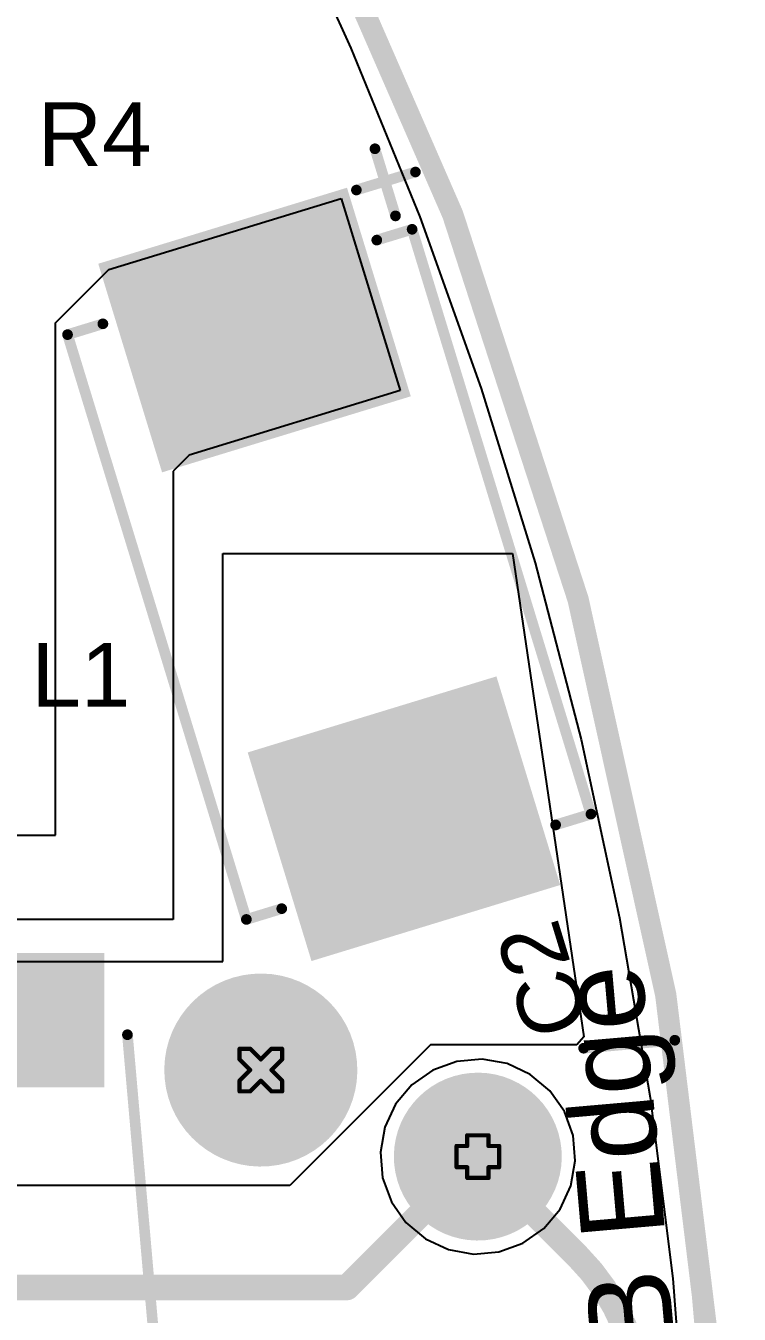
# Model space of a CAD drawing. Header units: inches. Extents: x 29 to 267, y 155 to 337.
# Drawn here: x 131.84 to 140.35, y 231.91 to 247.29 of the extents above; entities that cross this region are included whole.
import ezdxf

# ---------------------------------------------------------------- set-up
doc = ezdxf.new("R2010")
doc.units = ezdxf.units.IN
for name, color, linetype in [('Board Outline', 216, 'Continuous'), ('Bottom Layer', 5, 'Continuous'), ('Bottom Solder', 6, 'Continuous'), ('Drill Drawing', 1, 'Continuous'), ('Multi-Layer', 9, 'Continuous'), ('Pad Holes', 156, 'Continuous'), ('Top Layer', 1, 'Continuous'), ('Top Overlay', 2, 'Continuous'), ('Top Paste', 8, 'Continuous'), ('Top Solder', 216, 'Continuous')]:
    doc.layers.add(name, color=color, linetype=linetype)
doc.styles.add('Arial', font='', dxfattribs={"height": 0.2})
doc.styles.get('Arial').set_extended_font_data('Arial')

# ---------------------------------------------------------------- blocks, each defined once
blk = doc.blocks.new('FSM6JSMATR_1')
at = {"layer": 'Top Layer'}
for points in [[(-3.5, 1.55), (-5.6, 1.55), (-5.6, 2.95), (-3.5, 2.95)], [(5.6, 1.55), (3.5, 1.55), (3.5, 2.95), (5.6, 2.95)], [(-3.5, -2.95), (-5.6, -2.95), (-5.6, -1.55), (-3.5, -1.55)], [(5.6, -2.95), (3.5, -2.95), (3.5, -1.55), (5.6, -1.55)]]:
    blk.add_hatch(color=1, dxfattribs=at).paths.add_polyline_path(points)
at = {"layer": 'Top Paste'}
for points in [[(-3.5, 1.55), (-5.6, 1.55), (-5.6, 2.95), (-3.5, 2.95)], [(5.6, 1.55), (3.5, 1.55), (3.5, 2.95), (5.6, 2.95)], [(-3.5, -2.95), (-5.6, -2.95), (-5.6, -1.55), (-3.5, -1.55)], [(5.6, -2.95), (3.5, -2.95), (3.5, -1.55), (5.6, -1.55)]]:
    blk.add_hatch(color=8, dxfattribs=at).paths.add_polyline_path(points)
at = {"layer": 'Top Solder'}
for points in [[(-3.398, 1.448), (-5.702, 1.448), (-5.702, 3.052), (-3.398, 3.052)], [(5.702, 1.448), (3.398, 1.448), (3.398, 3.052), (5.702, 3.052)], [(-3.398, -3.052), (-5.702, -3.052), (-5.702, -1.448), (-3.398, -1.448)], [(5.702, -3.052), (3.398, -3.052), (3.398, -1.448), (5.702, -1.448)]]:
    blk.add_hatch(color=216, dxfattribs=at).paths.add_polyline_path(points)
at = {"layer": 'Top Overlay'}
for points in [[(3, 3, 0.127, 0.127, 0), (-3, 3, 0.127, 0.127, 0)], [(-3, 3, 0.127, 0.127, 0), (-3, -3, 0.127, 0.127, 0)], [(3, 3, 0.127, 0.127, 0), (3, -3, 0.127, 0.127, 0)], [(-5.784, 2.284, 0.127, 0.127, 0), (-5.911, 2.411, 0.127, 0.127, 0)], [(-5.911, 2.411, 0.127, 0.127, 0), (-5.911, 2.157, 0.127, 0.127, 0)], [(-5.784, 2.284, 0.127, 0.127, 0), (-5.911, 2.157, 0.127, 0.127, 0)], [(3, -3, 0.127, 0.127, 0), (-3, -3, 0.127, 0.127, 0)]]:
    blk.add_lwpolyline(points, format="xyseb", dxfattribs=at)
for points in [[(-3.032, 3, 0.0635, 0.0635, 1), (-2.968, 3, 0.0635, 0.0635, 1)], [(-3.032, 3, 0.0635, 0.0635, 1), (-2.968, 3, 0.0635, 0.0635, 1)], [(2.968, 3, 0.0635, 0.0635, 1), (3.032, 3, 0.0635, 0.0635, 1)], [(2.968, 3, 0.0635, 0.0635, 1), (3.032, 3, 0.0635, 0.0635, 1)], [(-5.943, 2.411, 0.0635, 0.0635, 1), (-5.879, 2.411, 0.0635, 0.0635, 1)], [(-5.943, 2.411, 0.0635, 0.0635, 1), (-5.879, 2.411, 0.0635, 0.0635, 1)], [(-5.816, 2.284, 0.0635, 0.0635, 1), (-5.752, 2.284, 0.0635, 0.0635, 1)], [(-5.816, 2.284, 0.0635, 0.0635, 1), (-5.752, 2.284, 0.0635, 0.0635, 1)], [(-5.943, 2.157, 0.0635, 0.0635, 1), (-5.879, 2.157, 0.0635, 0.0635, 1)], [(-5.943, 2.157, 0.0635, 0.0635, 1), (-5.879, 2.157, 0.0635, 0.0635, 1)], [(1.796, 0, 0.127, 0.127, 1), (-1.796, 0, 0.127, 0.127, 1)], [(-1.828, 0, 0.0635, 0.0635, 1), (-1.764, 0, 0.0635, 0.0635, 1)], [(1.764, 0, 0.0635, 0.0635, 1), (1.828, 0, 0.0635, 0.0635, 1)], [(-3.032, -3, 0.0635, 0.0635, 1), (-2.968, -3, 0.0635, 0.0635, 1)], [(-3.032, -3, 0.0635, 0.0635, 1), (-2.968, -3, 0.0635, 0.0635, 1)], [(2.968, -3, 0.0635, 0.0635, 1), (3.032, -3, 0.0635, 0.0635, 1)], [(2.968, -3, 0.0635, 0.0635, 1), (3.032, -3, 0.0635, 0.0635, 1)]]:
    blk.add_lwpolyline(points, format="xyseb", close=True, dxfattribs=at)
blk = doc.blocks.new('1825027_8_17')
at = {"layer": 'Bottom Layer'}
h = blk.add_hatch(color=5, dxfattribs=at)
edge = h.paths.add_edge_path()
edge.add_arc((-3.505, 1.245), 1.05, 0, 360)
h = blk.add_hatch(color=5, dxfattribs=at)
edge = h.paths.add_edge_path()
edge.add_arc((3.505, 1.245), 1.05, 0, 360)
h = blk.add_hatch(color=5, dxfattribs=at)
edge = h.paths.add_edge_path()
edge.add_arc((-2.25, -1.245), 0.9, 0, 360)
h = blk.add_hatch(color=5, dxfattribs=at)
edge = h.paths.add_edge_path()
edge.add_arc((2.25, -1.245), 0.9, 0, 360)
at = {"layer": 'Bottom Solder'}
h = blk.add_hatch(color=6, dxfattribs=at)
edge = h.paths.add_edge_path()
edge.add_arc((-3.505, 1.245), 1.152, 0, 360)
h = blk.add_hatch(color=6, dxfattribs=at)
edge = h.paths.add_edge_path()
edge.add_arc((3.505, 1.245), 1.152, 0, 360)
h = blk.add_hatch(color=6, dxfattribs=at)
edge = h.paths.add_edge_path()
edge.add_arc((-2.25, -1.245), 1.002, 0, 360)
h = blk.add_hatch(color=6, dxfattribs=at)
edge = h.paths.add_edge_path()
edge.add_arc((2.25, -1.245), 1.002, 0, 360)
at = {"layer": 'Multi-Layer'}
h = blk.add_hatch(color=9, dxfattribs=at)
edge = h.paths.add_edge_path()
edge.add_arc((-3.505, 1.245), 1.05, 0, 360)
h = blk.add_hatch(color=9, dxfattribs=at)
edge = h.paths.add_edge_path()
edge.add_arc((3.505, 1.245), 1.05, 0, 360)
h = blk.add_hatch(color=9, dxfattribs=at)
edge = h.paths.add_edge_path()
edge.add_arc((-2.25, -1.245), 0.9, 0, 360)
h = blk.add_hatch(color=9, dxfattribs=at)
edge = h.paths.add_edge_path()
edge.add_arc((2.25, -1.245), 0.9, 0, 360)
at = {"layer": 'Pad Holes'}
h = blk.add_hatch(color=7, dxfattribs=at)
edge = h.paths.add_edge_path()
edge.add_arc((-3.505, 1.245), 0.65, 0, 360)
h = blk.add_hatch(color=7, dxfattribs=at)
edge = h.paths.add_edge_path()
edge.add_arc((3.505, 1.245), 0.65, 0, 360)
h = blk.add_hatch(color=7, dxfattribs=at)
edge = h.paths.add_edge_path()
edge.add_arc((-2.25, -1.245), 0.55, 0, 360)
h = blk.add_hatch(color=7, dxfattribs=at)
edge = h.paths.add_edge_path()
edge.add_arc((2.25, -1.245), 0.55, 0, 360)
at = {"layer": 'Top Layer'}
h = blk.add_hatch(color=1, dxfattribs=at)
edge = h.paths.add_edge_path()
edge.add_arc((-3.505, 1.245), 1.05, 0, 360)
h = blk.add_hatch(color=1, dxfattribs=at)
edge = h.paths.add_edge_path()
edge.add_arc((3.505, 1.245), 1.05, 0, 360)
h = blk.add_hatch(color=1, dxfattribs=at)
edge = h.paths.add_edge_path()
edge.add_arc((-2.25, -1.245), 0.9, 0, 360)
h = blk.add_hatch(color=1, dxfattribs=at)
edge = h.paths.add_edge_path()
edge.add_arc((2.25, -1.245), 0.9, 0, 360)
at = {"layer": 'Top Solder'}
h = blk.add_hatch(color=216, dxfattribs=at)
edge = h.paths.add_edge_path()
edge.add_arc((-3.505, 1.245), 1.152, 0, 360)
h = blk.add_hatch(color=216, dxfattribs=at)
edge = h.paths.add_edge_path()
edge.add_arc((3.505, 1.245), 1.152, 0, 360)
h = blk.add_hatch(color=216, dxfattribs=at)
edge = h.paths.add_edge_path()
edge.add_arc((-2.25, -1.245), 1.002, 0, 360)
h = blk.add_hatch(color=216, dxfattribs=at)
edge = h.paths.add_edge_path()
edge.add_arc((2.25, -1.245), 1.002, 0, 360)
at = {"layer": 'Top Overlay'}
for points in [[(4.064, 2.794, 0.127, 0.127, 0), (-4.013, 2.794, 0.127, 0.127, 0)], [(-3.429, -2.616, 0.127, 0.127, 0), (-3.429, -3.708, 0.127, 0.127, 0)], [(3.429, -2.616, 0.127, 0.127, 0), (3.429, -3.708, 0.127, 0.127, 0)], [(3.429, -3.708, 0.127, 0.127, 0), (-3.429, -3.708, 0.127, 0.127, 0)]]:
    blk.add_lwpolyline(points, format="xyseb", dxfattribs=at)
for points in [[(-4.045, 2.794, 0.0635, 0.0635, 1), (-3.981, 2.794, 0.0635, 0.0635, 1)], [(4.032, 2.794, 0.0635, 0.0635, 1), (4.096, 2.794, 0.0635, 0.0635, 1)], [(-3.461, -2.616, 0.0635, 0.0635, 1), (-3.397, -2.616, 0.0635, 0.0635, 1)], [(3.397, -2.616, 0.0635, 0.0635, 1), (3.461, -2.616, 0.0635, 0.0635, 1)], [(-3.461, -3.708, 0.0635, 0.0635, 1), (-3.397, -3.708, 0.0635, 0.0635, 1)], [(-3.461, -3.708, 0.0635, 0.0635, 1), (-3.397, -3.708, 0.0635, 0.0635, 1)], [(3.397, -3.708, 0.0635, 0.0635, 1), (3.461, -3.708, 0.0635, 0.0635, 1)], [(3.397, -3.708, 0.0635, 0.0635, 1), (3.461, -3.708, 0.0635, 0.0635, 1)]]:
    blk.add_lwpolyline(points, format="xyseb", close=True, dxfattribs=at)
at = {"layer": 'Top Overlay', "style": 'Arial'}
blk.add_text('PCB Edge', height=1, dxfattribs=at).set_placement((-2.134, -3.393))
blk = doc.blocks.new('C____D_100')
at = {"layer": 'Top Layer'}
for points in [[(-4.25, 1.45), (-1.85, 1.45), (-1.85, -1.45), (-4.25, -1.45)], [(1.85, 1.45), (4.25, 1.45), (4.25, -1.45), (1.85, -1.45)]]:
    blk.add_hatch(color=1, dxfattribs=at).paths.add_polyline_path(points)
at = {"layer": 'Top Paste'}
for points in [[(-4.25, 1.45), (-1.85, 1.45), (-1.85, -1.45), (-4.25, -1.45)], [(1.85, 1.45), (4.25, 1.45), (4.25, -1.45), (1.85, -1.45)]]:
    blk.add_hatch(color=8, dxfattribs=at).paths.add_polyline_path(points)
at = {"layer": 'Top Solder'}
for points in [[(-4.352, 1.552), (-1.748, 1.552), (-1.748, -1.552), (-4.352, -1.552)], [(1.748, 1.552), (4.352, 1.552), (4.352, -1.552), (1.748, -1.552)]]:
    blk.add_hatch(color=216, dxfattribs=at).paths.add_polyline_path(points)
at = {"layer": 'Top Overlay'}
for points in [[(-4.293, 1.651, 0.127, 0.127, 0), (-4.293, 2.388, 0.127, 0.127, 0)], [(-3.65, 1.709, 0.127, 0.127, 0), (-3.65, 2.15, 0.127, 0.127, 0)], [(-3.65, 2.15, 0.127, 0.127, 0), (3.65, 2.15, 0.127, 0.127, 0)], [(3.65, 1.709, 0.127, 0.127, 0), (3.65, 2.15, 0.127, 0.127, 0)], [(-4.699, 2.007, 0.127, 0.127, 0), (-3.861, 2.007, 0.127, 0.127, 0)], [(-3.65, -2.15, 0.127, 0.127, 0), (-3.65, -1.709, 0.127, 0.127, 0)], [(3.65, -2.15, 0.127, 0.127, 0), (3.65, -1.709, 0.127, 0.127, 0)], [(-3.65, -2.15, 0.127, 0.127, 0), (3.65, -2.15, 0.127, 0.127, 0)]]:
    blk.add_lwpolyline(points, format="xyseb", dxfattribs=at)
for points in [[(-4.324, 2.388, 0.0635, 0.0635, 1), (-4.261, 2.388, 0.0635, 0.0635, 1)], [(-3.682, 2.15, 0.0635, 0.0635, 1), (-3.618, 2.15, 0.0635, 0.0635, 1)], [(-3.682, 2.15, 0.0635, 0.0635, 1), (-3.618, 2.15, 0.0635, 0.0635, 1)], [(3.618, 2.15, 0.0635, 0.0635, 1), (3.682, 2.15, 0.0635, 0.0635, 1)], [(3.618, 2.15, 0.0635, 0.0635, 1), (3.682, 2.15, 0.0635, 0.0635, 1)], [(-4.731, 2.007, 0.0635, 0.0635, 1), (-4.667, 2.007, 0.0635, 0.0635, 1)], [(-3.893, 2.007, 0.0635, 0.0635, 1), (-3.829, 2.007, 0.0635, 0.0635, 1)], [(-4.324, 1.651, 0.0635, 0.0635, 1), (-4.261, 1.651, 0.0635, 0.0635, 1)], [(-3.682, 1.709, 0.0635, 0.0635, 1), (-3.618, 1.709, 0.0635, 0.0635, 1)], [(3.618, 1.709, 0.0635, 0.0635, 1), (3.682, 1.709, 0.0635, 0.0635, 1)], [(-3.682, -1.709, 0.0635, 0.0635, 1), (-3.618, -1.709, 0.0635, 0.0635, 1)], [(3.618, -1.709, 0.0635, 0.0635, 1), (3.682, -1.709, 0.0635, 0.0635, 1)], [(-3.682, -2.15, 0.0635, 0.0635, 1), (-3.618, -2.15, 0.0635, 0.0635, 1)], [(-3.682, -2.15, 0.0635, 0.0635, 1), (-3.618, -2.15, 0.0635, 0.0635, 1)], [(3.618, -2.15, 0.0635, 0.0635, 1), (3.682, -2.15, 0.0635, 0.0635, 1)], [(3.618, -2.15, 0.0635, 0.0635, 1), (3.682, -2.15, 0.0635, 0.0635, 1)]]:
    blk.add_lwpolyline(points, format="xyseb", close=True, dxfattribs=at)

msp = doc.modelspace()

# ---------------------------------------------------------------- linework, layer by layer
at = {"layer": 'Board Outline'}
msp.add_lwpolyline([(55.145, 191.491, 0.254, 0.254, -2.452185), (125.145, 191.491, 0.254, 0.254, 0)], format="xyseb", dxfattribs=at)
at = {"layer": 'Bottom Layer'}
for p, q in [((134.808, 249.006), (135.718, 247.028)), ((135.718, 247.028), (136.54, 245.012)), ((136.54, 245.012), (137.273, 242.962)), ((137.273, 242.962), (137.916, 240.881)), ((137.916, 240.881), (138.467, 238.775)), ((138.467, 238.775), (138.924, 236.646)), ((138.924, 236.646), (139.289, 234.499)), ((136.981, 234.931), (136.695, 234.827)), ((137.283, 234.958), (136.981, 234.931)), ((137.583, 234.905), (137.283, 234.958)), ((137.858, 234.777), (137.583, 234.905)), ((136.695, 234.827), (136.446, 234.653)), ((138.091, 234.581), (137.858, 234.777)), ((136.446, 234.653), (136.251, 234.42)), ((138.265, 234.332), (138.091, 234.581)), ((136.251, 234.42), (136.122, 234.145)), ((139.289, 234.499), (139.558, 232.339)), ((138.369, 234.047), (138.265, 234.332)), ((136.122, 234.145), (136.07, 233.846)), ((138.395, 233.744), (138.369, 234.047)), ((136.07, 233.846), (136.096, 233.543)), ((138.343, 233.445), (138.395, 233.744)), ((136.096, 233.543), (136.2, 233.257)), ((138.214, 233.169), (138.343, 233.445)), ((136.2, 233.257), (136.374, 233.009)), ((138.019, 232.937), (138.214, 233.169)), ((136.374, 233.009), (136.607, 232.813)), ((137.77, 232.762), (138.019, 232.937)), ((136.607, 232.813), (136.883, 232.685)), ((137.484, 232.659), (137.77, 232.762)), ((136.883, 232.685), (137.182, 232.632)), ((137.182, 232.632), (137.484, 232.659)), ((139.558, 232.339), (139.733, 230.169))]:
    msp.add_line(p, q, dxfattribs=at)
at = {"layer": 'Drill Drawing'}
for points in [[(134.389, 234.955, 0.0508, 0.0508, 0), (134.389, 235.082, 0.0508, 0.0508, 0)], [(134.389, 235.082, 0.0508, 0.0508, 0), (134.516, 235.082, 0.0508, 0.0508, 0)], [(134.516, 235.082, 0.0508, 0.0508, 0), (134.643, 234.955, 0.0508, 0.0508, 0)], [(134.643, 234.955, 0.0508, 0.0508, 0), (134.77, 235.082, 0.0508, 0.0508, 0)], [(134.77, 235.082, 0.0508, 0.0508, 0), (134.897, 235.082, 0.0508, 0.0508, 0)], [(134.897, 234.955, 0.0508, 0.0508, 0), (134.897, 235.082, 0.0508, 0.0508, 0)], [(134.389, 234.955, 0.0508, 0.0508, 0), (134.516, 234.828, 0.0508, 0.0508, 0)], [(134.77, 234.828, 0.0508, 0.0508, 0), (134.897, 234.955, 0.0508, 0.0508, 0)], [(134.389, 234.701, 0.0508, 0.0508, 0), (134.516, 234.828, 0.0508, 0.0508, 0)], [(134.389, 234.574, 0.0508, 0.0508, 0), (134.389, 234.701, 0.0508, 0.0508, 0)], [(134.516, 234.574, 0.0508, 0.0508, 0), (134.643, 234.701, 0.0508, 0.0508, 0)], [(134.643, 234.701, 0.0508, 0.0508, 0), (134.77, 234.574, 0.0508, 0.0508, 0)], [(134.77, 234.828, 0.0508, 0.0508, 0), (134.897, 234.701, 0.0508, 0.0508, 0)], [(134.897, 234.574, 0.0508, 0.0508, 0), (134.897, 234.701, 0.0508, 0.0508, 0)], [(134.389, 234.574, 0.0508, 0.0508, 0), (134.516, 234.574, 0.0508, 0.0508, 0)], [(134.77, 234.574, 0.0508, 0.0508, 0), (134.897, 234.574, 0.0508, 0.0508, 0)], [(136.979, 233.668, 0.0508, 0.0508, 0), (136.979, 233.922, 0.0508, 0.0508, 0)], [(136.979, 233.922, 0.0508, 0.0508, 0), (137.106, 233.922, 0.0508, 0.0508, 0)], [(137.106, 233.922, 0.0508, 0.0508, 0), (137.106, 234.049, 0.0508, 0.0508, 0)], [(137.106, 234.049, 0.0508, 0.0508, 0), (137.36, 234.049, 0.0508, 0.0508, 0)], [(137.36, 233.922, 0.0508, 0.0508, 0), (137.36, 234.049, 0.0508, 0.0508, 0)], [(137.36, 233.922, 0.0508, 0.0508, 0), (137.487, 233.922, 0.0508, 0.0508, 0)], [(137.487, 233.668, 0.0508, 0.0508, 0), (137.487, 233.922, 0.0508, 0.0508, 0)], [(136.979, 233.668, 0.0508, 0.0508, 0), (137.106, 233.668, 0.0508, 0.0508, 0)], [(137.106, 233.541, 0.0508, 0.0508, 0), (137.106, 233.668, 0.0508, 0.0508, 0)], [(137.36, 233.668, 0.0508, 0.0508, 0), (137.487, 233.668, 0.0508, 0.0508, 0)], [(137.36, 233.541, 0.0508, 0.0508, 0), (137.36, 233.668, 0.0508, 0.0508, 0)], [(137.106, 233.541, 0.0508, 0.0508, 0), (137.36, 233.541, 0.0508, 0.0508, 0)]]:
    msp.add_lwpolyline(points, format="xyseb", dxfattribs=at)
for points in [[(134.376, 235.082, 0.0254, 0.0254, 1), (134.401, 235.082, 0.0254, 0.0254, 1)], [(134.376, 235.082, 0.0254, 0.0254, 1), (134.401, 235.082, 0.0254, 0.0254, 1)], [(134.503, 235.082, 0.0254, 0.0254, 1), (134.528, 235.082, 0.0254, 0.0254, 1)], [(134.503, 235.082, 0.0254, 0.0254, 1), (134.528, 235.082, 0.0254, 0.0254, 1)], [(134.757, 235.082, 0.0254, 0.0254, 1), (134.782, 235.082, 0.0254, 0.0254, 1)], [(134.757, 235.082, 0.0254, 0.0254, 1), (134.782, 235.082, 0.0254, 0.0254, 1)], [(134.884, 235.082, 0.0254, 0.0254, 1), (134.909, 235.082, 0.0254, 0.0254, 1)], [(134.884, 235.082, 0.0254, 0.0254, 1), (134.909, 235.082, 0.0254, 0.0254, 1)], [(134.376, 234.955, 0.0254, 0.0254, 1), (134.401, 234.955, 0.0254, 0.0254, 1)], [(134.376, 234.955, 0.0254, 0.0254, 1), (134.401, 234.955, 0.0254, 0.0254, 1)], [(134.63, 234.955, 0.0254, 0.0254, 1), (134.655, 234.955, 0.0254, 0.0254, 1)], [(134.63, 234.955, 0.0254, 0.0254, 1), (134.655, 234.955, 0.0254, 0.0254, 1)], [(134.884, 234.955, 0.0254, 0.0254, 1), (134.909, 234.955, 0.0254, 0.0254, 1)], [(134.884, 234.955, 0.0254, 0.0254, 1), (134.909, 234.955, 0.0254, 0.0254, 1)], [(134.376, 234.701, 0.0254, 0.0254, 1), (134.401, 234.701, 0.0254, 0.0254, 1)], [(134.376, 234.701, 0.0254, 0.0254, 1), (134.401, 234.701, 0.0254, 0.0254, 1)], [(134.503, 234.828, 0.0254, 0.0254, 1), (134.528, 234.828, 0.0254, 0.0254, 1)], [(134.503, 234.828, 0.0254, 0.0254, 1), (134.528, 234.828, 0.0254, 0.0254, 1)], [(134.63, 234.701, 0.0254, 0.0254, 1), (134.655, 234.701, 0.0254, 0.0254, 1)], [(134.63, 234.701, 0.0254, 0.0254, 1), (134.655, 234.701, 0.0254, 0.0254, 1)], [(134.757, 234.828, 0.0254, 0.0254, 1), (134.782, 234.828, 0.0254, 0.0254, 1)], [(134.757, 234.828, 0.0254, 0.0254, 1), (134.782, 234.828, 0.0254, 0.0254, 1)], [(134.884, 234.701, 0.0254, 0.0254, 1), (134.909, 234.701, 0.0254, 0.0254, 1)], [(134.884, 234.701, 0.0254, 0.0254, 1), (134.909, 234.701, 0.0254, 0.0254, 1)], [(134.376, 234.574, 0.0254, 0.0254, 1), (134.401, 234.574, 0.0254, 0.0254, 1)], [(134.376, 234.574, 0.0254, 0.0254, 1), (134.401, 234.574, 0.0254, 0.0254, 1)], [(134.503, 234.574, 0.0254, 0.0254, 1), (134.528, 234.574, 0.0254, 0.0254, 1)], [(134.503, 234.574, 0.0254, 0.0254, 1), (134.528, 234.574, 0.0254, 0.0254, 1)], [(134.757, 234.574, 0.0254, 0.0254, 1), (134.782, 234.574, 0.0254, 0.0254, 1)], [(134.757, 234.574, 0.0254, 0.0254, 1), (134.782, 234.574, 0.0254, 0.0254, 1)], [(134.884, 234.574, 0.0254, 0.0254, 1), (134.909, 234.574, 0.0254, 0.0254, 1)], [(134.884, 234.574, 0.0254, 0.0254, 1), (134.909, 234.574, 0.0254, 0.0254, 1)], [(136.966, 233.922, 0.0254, 0.0254, 1), (136.991, 233.922, 0.0254, 0.0254, 1)], [(136.966, 233.922, 0.0254, 0.0254, 1), (136.991, 233.922, 0.0254, 0.0254, 1)], [(137.093, 234.049, 0.0254, 0.0254, 1), (137.118, 234.049, 0.0254, 0.0254, 1)], [(137.093, 234.049, 0.0254, 0.0254, 1), (137.118, 234.049, 0.0254, 0.0254, 1)], [(137.093, 233.922, 0.0254, 0.0254, 1), (137.118, 233.922, 0.0254, 0.0254, 1)], [(137.093, 233.922, 0.0254, 0.0254, 1), (137.118, 233.922, 0.0254, 0.0254, 1)], [(137.347, 234.049, 0.0254, 0.0254, 1), (137.372, 234.049, 0.0254, 0.0254, 1)], [(137.347, 234.049, 0.0254, 0.0254, 1), (137.372, 234.049, 0.0254, 0.0254, 1)], [(137.347, 233.922, 0.0254, 0.0254, 1), (137.372, 233.922, 0.0254, 0.0254, 1)], [(137.347, 233.922, 0.0254, 0.0254, 1), (137.372, 233.922, 0.0254, 0.0254, 1)], [(137.474, 233.922, 0.0254, 0.0254, 1), (137.499, 233.922, 0.0254, 0.0254, 1)], [(137.474, 233.922, 0.0254, 0.0254, 1), (137.499, 233.922, 0.0254, 0.0254, 1)], [(136.966, 233.668, 0.0254, 0.0254, 1), (136.991, 233.668, 0.0254, 0.0254, 1)], [(136.966, 233.668, 0.0254, 0.0254, 1), (136.991, 233.668, 0.0254, 0.0254, 1)], [(137.093, 233.668, 0.0254, 0.0254, 1), (137.118, 233.668, 0.0254, 0.0254, 1)], [(137.093, 233.668, 0.0254, 0.0254, 1), (137.118, 233.668, 0.0254, 0.0254, 1)], [(137.347, 233.668, 0.0254, 0.0254, 1), (137.372, 233.668, 0.0254, 0.0254, 1)], [(137.347, 233.668, 0.0254, 0.0254, 1), (137.372, 233.668, 0.0254, 0.0254, 1)], [(137.474, 233.668, 0.0254, 0.0254, 1), (137.499, 233.668, 0.0254, 0.0254, 1)], [(137.474, 233.668, 0.0254, 0.0254, 1), (137.499, 233.668, 0.0254, 0.0254, 1)], [(137.093, 233.541, 0.0254, 0.0254, 1), (137.118, 233.541, 0.0254, 0.0254, 1)], [(137.093, 233.541, 0.0254, 0.0254, 1), (137.118, 233.541, 0.0254, 0.0254, 1)], [(137.347, 233.541, 0.0254, 0.0254, 1), (137.372, 233.541, 0.0254, 0.0254, 1)], [(137.347, 233.541, 0.0254, 0.0254, 1), (137.372, 233.541, 0.0254, 0.0254, 1)]]:
    msp.add_lwpolyline(points, format="xyseb", close=True, dxfattribs=at)
at = {"layer": 'Top Layer'}
for p, q in [((132.83, 244.386), (135.603, 245.233)), ((135.603, 245.233), (136.305, 242.938)), ((132.19, 243.746), (132.83, 244.386)), ((132.19, 237.63), (132.19, 243.746)), ((136.305, 242.938), (133.789, 242.169)), ((133.789, 242.169), (133.597, 241.977)), ((133.597, 241.977), (133.597, 236.626)), ((134.187, 236.122), (134.187, 240.995)), ((134.187, 240.995), (137.647, 240.995)), ((137.647, 240.995), (138.497, 235.224)), ((129.073, 237.63), (132.19, 237.63)), ((133.597, 236.626), (128.295, 236.626)), ((121.972, 236.122), (134.187, 236.122)), ((138.497, 235.224), (138.414, 235.128)), ((136.666, 235.128), (134.99, 233.451)), ((138.414, 235.128), (136.666, 235.128)), ((134.99, 233.451), (121.972, 233.451))]:
    msp.add_line(p, q, dxfattribs=at)
for points in [[(135.67, 232.232, 0.305, 0.305, 0), (137.233, 233.795, 0.305, 0.305, 0)], [(137.233, 233.795, 0.305, 0.305, 0), (138.423, 232.605, 0.305, 0.305, 0)], [(138.423, 232.605, 0.305, 0.305, -0.198912), (139.167, 230.809, 0.305, 0.305, 0)], [(121.481, 232.232, 0.305, 0.305, 0), (135.67, 232.232, 0.305, 0.305, 0)]]:
    msp.add_lwpolyline(points, format="xyseb", dxfattribs=at)
for points in [[(137.156, 233.795, 0.152, 0.152, 1), (137.309, 233.795, 0.152, 0.152, 1)], [(137.156, 233.795, 0.152, 0.152, 1), (137.309, 233.795, 0.152, 0.152, 1)], [(138.346, 232.605, 0.152, 0.152, 1), (138.499, 232.605, 0.152, 0.152, 1)], [(138.346, 232.605, 0.152, 0.152, 1), (138.499, 232.605, 0.152, 0.152, 1)], [(135.594, 232.232, 0.152, 0.152, 1), (135.746, 232.232, 0.152, 0.152, 1)], [(135.594, 232.232, 0.152, 0.152, 1), (135.746, 232.232, 0.152, 0.152, 1)]]:
    msp.add_lwpolyline(points, format="xyseb", close=True, dxfattribs=at)

# ---------------------------------------------------------------- block references
for name, p, rotation in [('C____D_100', (135.459, 240.745), 287), ('1825027_8_17', (136.188, 231.445), 95), ('FSM6JSMATR_1', (127.072, 233.172), 180)]:
    msp.add_blockref(name, p, dxfattribs=dict(rotation=rotation))

# ---------------------------------------------------------------- texts
at = {"layer": 'Top Overlay', "style": 'Arial'}
for s, p in [('R4', (131.979, 245.618)), ('L1', (131.902, 239.165))]:
    msp.add_text(s, height=0.762, dxfattribs=at).set_placement(p)
msp.add_text('C2', height=0.762, rotation=107, dxfattribs=at).set_placement((138.57, 235.362))

doc.saveas('drawing.dxf')
